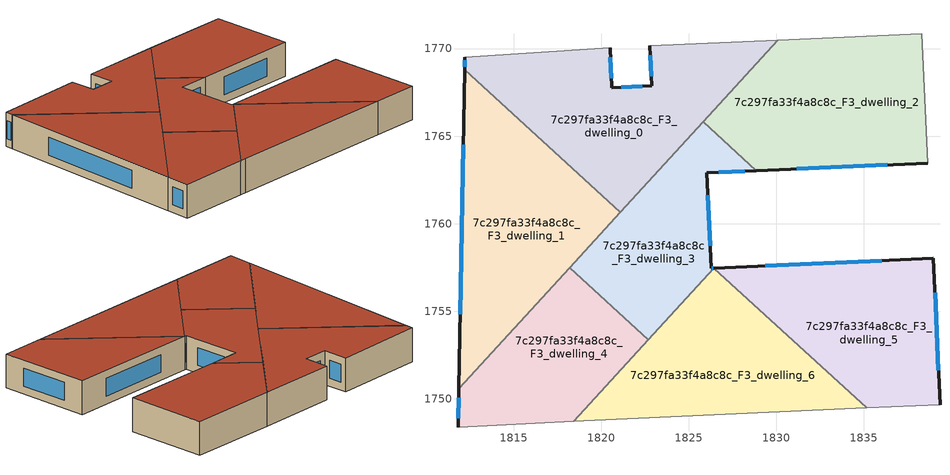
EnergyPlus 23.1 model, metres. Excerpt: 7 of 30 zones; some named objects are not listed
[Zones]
7c297fa33f4a8c8c_F3_dwelling_0
 floor to 7c297fa33f4a8c8c_F2_dwelling_0 (EU_floor_Construction): 1830.08,1770.47 1821.09,1760.65 1812.2,1768.78 1812.21,1769.51 1820.51,1770.05 1820.61,1767.77 1822.89,1767.88 1822.78,1770.15 z9
 wall outside (EU_wall_Construction): 1812.21,1769.51 1812.2,1768.78 / 1822.78,1770.15 1822.89,1767.88 1820.61,1767.77 1820.51,1770.05 z9:12
 wall adiabatic (EU_wall_Construction): 1830.08,1770.47 1822.78,1770.15 / 1820.51,1770.05 1812.21,1769.51 z9:12
 wall to 7c297fa33f4a8c8c_F3_dwelling_1 (EU_wall_Construction): 1812.2,1768.78 1821.09,1760.65 z9:12
 wall to 7c297fa33f4a8c8c_F3_dwelling_3 (EU_wall_Construction): 1821.09,1760.65 1825.82,1765.81 z9:12
 wall to 7c297fa33f4a8c8c_F3_dwelling_2 (EU_wall_Construction): 1825.82,1765.81 1830.08,1770.47 z9:12
 window (EU_Window_Construction): 1812.21,1769.34 1812.2,1768.95 / 1820.58,1768.31 1820.53,1769.52 / 1822.35,1767.86 1821.14,1767.8 / 1822.81,1769.62 1822.86,1768.41 z9.7:11.3
 roof outside (EU_roof_Construction): 1821.09,1760.65 1830.08,1770.47 1822.78,1770.15 1822.89,1767.88 1820.61,1767.77 1820.51,1770.05 1812.21,1769.51 1812.2,1768.78 z12
7c297fa33f4a8c8c_F3_dwelling_1
 floor to 7c297fa33f4a8c8c_F2_dwelling_1 (EU_floor_Construction): 1821.09,1760.65 1811.86,1750.56 1812.2,1768.78 z9
 wall outside (EU_wall_Construction): 1812.2,1768.78 1811.86,1750.56 z9:12
 wall to 7c297fa33f4a8c8c_F3_dwelling_4 (EU_wall_Construction): 1811.86,1750.56 1818.2,1757.49 z9:12
 wall to 7c297fa33f4a8c8c_F3_dwelling_3 (EU_wall_Construction): 1818.2,1757.49 1821.09,1760.65 z9:12
 window (EU_Window_Construction): 1812.12,1764.5 1811.94,1754.84 z9.7:11.3
 roof outside (EU_roof_Construction): 1811.86,1750.56 1821.09,1760.65 1812.2,1768.78 z12
7c297fa33f4a8c8c_F3_dwelling_2
 floor to 7c297fa33f4a8c8c_F2_dwelling_2 (EU_floor_Construction): 1838.31,1770.83 1838.64,1763.45 1828.87,1763.02 1825.82,1765.81 1830.08,1770.47 z9
 wall outside (EU_wall_Construction): 1828.87,1763.02 1838.64,1763.45 z9:12
 wall adiabatic (EU_wall_Construction): 1838.64,1763.45 1838.31,1770.83 1830.08,1770.47 z9:12
 wall to 7c297fa33f4a8c8c_F3_dwelling_3 (EU_wall_Construction): 1825.82,1765.81 1828.87,1763.02 z9:12
 window (EU_Window_Construction): 1831.16,1763.12 1836.34,1763.35 z9.7:11.3
 roof outside (EU_roof_Construction): 1838.64,1763.45 1838.31,1770.83 1830.08,1770.47 1825.82,1765.81 1828.87,1763.02 z12
7c297fa33f4a8c8c_F3_dwelling_3
 floor to 7c297fa33f4a8c8c_F2_dwelling_3 (EU_floor_Construction): 1828.87,1763.02 1826.04,1762.9 1826.28,1757.46 1826.43,1757.46 1822.69,1753.38 1818.2,1757.49 1825.82,1765.81 z9
 wall outside (EU_wall_Construction): 1826.43,1757.46 1826.28,1757.46 1826.04,1762.9 1828.87,1763.02 z9:12
 wall to 7c297fa33f4a8c8c_F3_dwelling_4 (EU_wall_Construction): 1818.2,1757.49 1822.69,1753.38 z9:12
 wall to 7c297fa33f4a8c8c_F3_dwelling_6 (EU_wall_Construction): 1822.69,1753.38 1826.43,1757.46 z9:12
 window (EU_Window_Construction): 1826.7,1762.93 1828.2,1762.99 / 1826.23,1758.73 1826.1,1761.62 / 1826.39,1757.46 1826.32,1757.46 z9.7:11.3
 roof outside (EU_roof_Construction): 1826.43,1757.46 1826.28,1757.46 1826.04,1762.9 1828.87,1763.02 1825.82,1765.81 1818.2,1757.49 1822.69,1753.38 z12
7c297fa33f4a8c8c_F3_dwelling_4
 floor to 7c297fa33f4a8c8c_F2_dwelling_4 (EU_floor_Construction): 1822.69,1753.38 1818.43,1748.72 1811.82,1748.38 1811.86,1750.56 1818.2,1757.49 z9
 wall outside (EU_wall_Construction): 1811.86,1750.56 1811.82,1748.38 z9:12
 wall adiabatic (EU_wall_Construction): 1811.82,1748.38 1818.43,1748.72 z9:12
 wall to 7c297fa33f4a8c8c_F3_dwelling_6 (EU_wall_Construction): 1818.43,1748.72 1822.69,1753.38 z9:12
 window (EU_Window_Construction): 1811.85,1750.05 1811.83,1748.89 z9.7:11.3
 roof outside (EU_roof_Construction): 1818.43,1748.72 1822.69,1753.38 1818.2,1757.49 1811.86,1750.56 1811.82,1748.38 z12
7c297fa33f4a8c8c_F3_dwelling_5
 floor to 7c297fa33f4a8c8c_F2_dwelling_5 (EU_floor_Construction): 1838.98,1758.02 1839.35,1749.66 1835.16,1749.47 1826.43,1757.46 z9
 wall outside (EU_wall_Construction): 1839.35,1749.66 1838.98,1758.02 1826.43,1757.46 z9:12
 wall adiabatic (EU_wall_Construction): 1835.16,1749.47 1839.35,1749.66 z9:12
 wall to 7c297fa33f4a8c8c_F3_dwelling_6 (EU_wall_Construction): 1826.43,1757.46 1835.16,1749.47 z9:12
 window (EU_Window_Construction): 1836.03,1757.89 1829.38,1757.59 / 1839.26,1751.62 1839.07,1756.06 z9.7:11.3
 roof outside (EU_roof_Construction): 1839.35,1749.66 1838.98,1758.02 1826.43,1757.46 1835.16,1749.47 z12
7c297fa33f4a8c8c_F3_dwelling_6
 floor to 7c297fa33f4a8c8c_F2_dwelling_6 (EU_floor_Construction): 1835.16,1749.47 1818.99,1748.75 1818.43,1748.72 1826.43,1757.46 z9
 wall adiabatic (EU_wall_Construction): 1818.43,1748.72 1818.99,1748.75 1835.16,1749.47 z9:12
 roof outside (EU_roof_Construction): 1835.16,1749.47 1826.43,1757.46 1818.43,1748.72 1818.99,1748.75 z12
[Building]
EU S2 Campaign: North Axis=0; Terrain=City; Solar Distribution=FullExterior
[Site:Location]
Budapest.Ferenc.Liszt.Intl.AP: Latitude=47.437; Longitude=19.256; Time Zone=1; Elevation=185
[SizingPeriod:WeatherFileDays]
AnnualSizingPeriod: Begin Month=1; Begin Day of Month=1; End Month=12; End Day of Month=31; Day of Week for Start Day=Monday; Use Weather File Daylight Saving Period=No; Use Weather File Rain and Snow Indicators=No
[MATERIAL]
EU_InternalMass_Material: Roughness=MediumRough; Thickness=0.1; Conductivity=1; Density=1800; Specific Heat=900; Thermal Absorptance=0.9; Solar Absorptance=0.7; Visible Absorptance=0.7
[MATERIAL:NOMASS] Roughness=MediumRough; Thermal Absorptance=0.9; Solar Absorptance=0.7; Visible Absorptance=0.7
Name | Thermal Resistance
EU_wall_NoMass | 0.832559
EU_roof_NoMass | 1.39638
EU_floor_NoMass | 0.872794
[WINDOWMATERIAL:SIMPLEGLAZINGSYSTEM]
EU_Window_SimpleGlazing: UFactor=2.79869; Solar Heat Gain Coefficient=0.75; Visible Transmittance=0.75
[CONSTRUCTION]
EU_wall_Construction: EU_wall_NoMass
EU_roof_Construction: EU_roof_NoMass
EU_floor_Construction: EU_floor_NoMass
EU_Window_Construction: EU_Window_SimpleGlazing
EU_InternalMass_Construction: EU_InternalMass_Material
[ZONE] Type=1; Multiplier=1; Ceiling Height=autocalculate; Floor Area=autocalculate; Part of Total Floor Area=Yes
Name | Volume
7c297fa33f4a8c8c_F3_dwelling_0 | 247.267
7c297fa33f4a8c8c_F3_dwelling_1 | 247.253
7c297fa33f4a8c8c_F3_dwelling_2 | 238.798
7c297fa33f4a8c8c_F3_dwelling_3; 7c297fa33f4a8c8c_F3_dwelling_4 | 164.86
7c297fa33f4a8c8c_F3_dwelling_5 | 210.288
7c297fa33f4a8c8c_F3_dwelling_6 | 210.26
[INTERNALMASS] Construction=EU_InternalMass_Construction
Name | Zone or ZoneList | Surface Area
7c297fa33f4a8c8c_F3_dwelling_0_EU_InternalMass | 7c297fa33f4a8c8c_F3_dwelling_0 | 82.4221
7c297fa33f4a8c8c_F3_dwelling_1_EU_InternalMass | 7c297fa33f4a8c8c_F3_dwelling_1 | 82.4179
7c297fa33f4a8c8c_F3_dwelling_2_EU_InternalMass | 7c297fa33f4a8c8c_F3_dwelling_2 | 79.6012
7c297fa33f4a8c8c_F3_dwelling_3_EU_InternalMass | 7c297fa33f4a8c8c_F3_dwelling_3 | 54.9533
7c297fa33f4a8c8c_F3_dwelling_4_EU_InternalMass | 7c297fa33f4a8c8c_F3_dwelling_4 | 54.9536
7c297fa33f4a8c8c_F3_dwelling_5_EU_InternalMass | 7c297fa33f4a8c8c_F3_dwelling_5 | 70.0962
7c297fa33f4a8c8c_F3_dwelling_6_EU_InternalMass | 7c297fa33f4a8c8c_F3_dwelling_6 | 70.1001
[OTHEREQUIPMENT] Fuel Type=Electricity; Design Level Calculation Method=Watts/Area; Power per Zone Floor Area=1; Fraction Latent=0; Fraction Radiant=0; Fraction Lost=0; Carbon Dioxide Generation Rate=0; EndUse Subcategory=EU_Step8_InternalGains
Name | Zone or ZoneList or Space or SpaceList | Schedule
EU_Step8_InternalGain_7c297fa33f4a8c8c_F3_dwelling_0_f000 | 7c297fa33f4a8c8c_F3_dwelling_0 | EU_Step8_GainSchedule_7c297fa33f4a8c8c_F3_dwelling_0_f000
EU_Step8_InternalGain_7c297fa33f4a8c8c_F3_dwelling_1_f000 | 7c297fa33f4a8c8c_F3_dwelling_1 | EU_Step8_GainSchedule_7c297fa33f4a8c8c_F3_dwelling_1_f000
EU_Step8_InternalGain_7c297fa33f4a8c8c_F3_dwelling_2_f000 | 7c297fa33f4a8c8c_F3_dwelling_2 | EU_Step8_GainSchedule_7c297fa33f4a8c8c_F3_dwelling_2_f000
EU_Step8_InternalGain_7c297fa33f4a8c8c_F3_dwelling_3_f000 | 7c297fa33f4a8c8c_F3_dwelling_3 | EU_Step8_GainSchedule_7c297fa33f4a8c8c_F3_dwelling_3_f000
EU_Step8_InternalGain_7c297fa33f4a8c8c_F3_dwelling_4_f000 | 7c297fa33f4a8c8c_F3_dwelling_4 | EU_Step8_GainSchedule_7c297fa33f4a8c8c_F3_dwelling_4_f000
EU_Step8_InternalGain_7c297fa33f4a8c8c_F3_dwelling_5_f000 | 7c297fa33f4a8c8c_F3_dwelling_5 | EU_Step8_GainSchedule_7c297fa33f4a8c8c_F3_dwelling_5_f000
EU_Step8_InternalGain_7c297fa33f4a8c8c_F3_dwelling_6_f000 | 7c297fa33f4a8c8c_F3_dwelling_6 | EU_Step8_GainSchedule_7c297fa33f4a8c8c_F3_dwelling_6_f000
[ZONEVENTILATION:DESIGNFLOWRATE] Schedule=EU_AlwaysOn; Design Flow Rate Calculation Method=AirChanges/Hour; Air Changes per Hour=0.475469; Ventilation Type=Natural; Fan Pressure Rise=0; Fan Total Efficiency=1; Constant Term Coefficient=1; Temperature Term Coefficient=0; Velocity Term Coefficient=0; Velocity Squared Term Coefficient=0; Minimum Indoor Temperature=-100; Maximum Indoor Temperature=100; Delta Temperature=-100; Minimum Outdoor Temperature=-100; Maximum Outdoor Temperature=100; Maximum Wind Speed=40
Name | Zone or ZoneList or Space or SpaceList
EU_ConstantAir_7c297fa33f4a8c8c_F3_dwelling_0 | 7c297fa33f4a8c8c_F3_dwelling_0
EU_ConstantAir_7c297fa33f4a8c8c_F3_dwelling_1 | 7c297fa33f4a8c8c_F3_dwelling_1
EU_ConstantAir_7c297fa33f4a8c8c_F3_dwelling_2 | 7c297fa33f4a8c8c_F3_dwelling_2
EU_ConstantAir_7c297fa33f4a8c8c_F3_dwelling_3 | 7c297fa33f4a8c8c_F3_dwelling_3
EU_ConstantAir_7c297fa33f4a8c8c_F3_dwelling_4 | 7c297fa33f4a8c8c_F3_dwelling_4
EU_ConstantAir_7c297fa33f4a8c8c_F3_dwelling_5 | 7c297fa33f4a8c8c_F3_dwelling_5
EU_ConstantAir_7c297fa33f4a8c8c_F3_dwelling_6 | 7c297fa33f4a8c8c_F3_dwelling_6
[HVACTEMPLATE:ZONE:IDEALLOADSAIRSYSTEM] System Availability Schedule=EU_AlwaysOn; Maximum Heating Supply Air Temperature=50; Minimum Cooling Supply Air Temperature=13; Maximum Heating Supply Air Humidity Ratio=0.0156; Minimum Cooling Supply Air Humidity Ratio=0.0077; Heating Limit=NoLimit; Cooling Limit=NoLimit; Heating Availability Schedule=EU_AlwaysOn; Cooling Availability Schedule=EU_CoolingOff; Dehumidification Control Type=ConstantSensibleHeatRatio; Cooling Sensible Heat Ratio=0.7; Dehumidification Setpoint=60; Humidification Control Type=None; Humidification Setpoint=30; Outdoor Air Method=None; Outdoor Air Flow Rate per Person=0.00944; Outdoor Air Flow Rate per Zone Floor Area=0; Outdoor Air Flow Rate per Zone=0; Demand Controlled Ventilation Type=None; Outdoor Air Economizer Type=NoEconomizer; Heat Recovery Type=None; Sensible Heat Recovery Effectiveness=0.7; Latent Heat Recovery Effectiveness=0.65
Name | Template Thermostat
7c297fa33f4a8c8c_F3_dwelling_0 | EU_HeatOnly_7c297fa33f4a8c8c_F3_dwelling_0
7c297fa33f4a8c8c_F3_dwelling_1 | EU_HeatOnly_7c297fa33f4a8c8c_F3_dwelling_1
7c297fa33f4a8c8c_F3_dwelling_2 | EU_HeatOnly_7c297fa33f4a8c8c_F3_dwelling_2
7c297fa33f4a8c8c_F3_dwelling_3 | EU_HeatOnly_7c297fa33f4a8c8c_F3_dwelling_3
7c297fa33f4a8c8c_F3_dwelling_4 | EU_HeatOnly_7c297fa33f4a8c8c_F3_dwelling_4
7c297fa33f4a8c8c_F3_dwelling_5 | EU_HeatOnly_7c297fa33f4a8c8c_F3_dwelling_5
7c297fa33f4a8c8c_F3_dwelling_6 | EU_HeatOnly_7c297fa33f4a8c8c_F3_dwelling_6
[SIZING:ZONE] Zone Cooling Design Supply Air Temperature Input Method=SupplyAirTemperature; Zone Cooling Design Supply Air Temperature=13; Zone Heating Design Supply Air Temperature Input Method=SupplyAirTemperature; Zone Heating Design Supply Air Temperature=50; Zone Cooling Design Supply Air Humidity Ratio=0.008; Zone Heating Design Supply Air Humidity Ratio=0.008; Cooling Design Air Flow Method=DesignDay; Cooling Design Air Flow Rate=0; Cooling Minimum Air Flow per Zone Floor Area=0.000762; Cooling Minimum Air Flow=0; Cooling Minimum Air Flow Fraction=0.2; Heating Design Air Flow Method=DesignDay; Heating Design Air Flow Rate=0; Heating Maximum Air Flow per Zone Floor Area=0.002032; Heating Maximum Air Flow=0.141576; Heating Maximum Air Flow Fraction=0.3; Account for Dedicated Outdoor Air System=No; Dedicated Outdoor Air System Control Strategy=NeutralSupplyAir; Dedicated Outdoor Air Low Setpoint Temperature for Design=autosize; Dedicated Outdoor Air High Setpoint Temperature for Design=autosize; Zone Load Sizing Method=Sensible Load Only No Latent Load; Zone Latent Cooling Design Supply Air Humidity Ratio Input Method=HumidityRatioDifference; Zone Cooling Design Supply Air Humidity Ratio Difference=0.005; Zone Latent Heating Design Supply Air Humidity Ratio Input Method=HumidityRatioDifference; Zone Humidification Design Supply Air Humidity Ratio Difference=0.005
7c297fa33f4a8c8c_F3_dwelling_0; 7c297fa33f4a8c8c_F3_dwelling_1; 7c297fa33f4a8c8c_F3_dwelling_2; 7c297fa33f4a8c8c_F3_dwelling_3; 7c297fa33f4a8c8c_F3_dwelling_4; 7c297fa33f4a8c8c_F3_dwelling_5; 7c297fa33f4a8c8c_F3_dwelling_6
[SCHEDULE:CONSTANT]
Name | Hourly Value
EU_AlwaysOn | 1
EU_CoolingOff | 0
[SCHEDULE:FILE] Column Number=1; Rows to Skip at Top=0; Number of Hours of Data=8760; Column Separator=Comma; Interpolate to Timestep=No; Minutes per Item=60; Adjust Schedule for Daylight Savings=Yes
Name | File
EU_Step8_GainSchedule_7c297fa33f4a8c8c_F3_dwelling_0_f000 | ../../schedules/7c297fa33f4a8c8c/7c297fa33f4a8c8c_F3_dwelling_0_f000_gain.csv
EU_Step8_GainSchedule_7c297fa33f4a8c8c_F3_dwelling_1_f000 | ../../schedules/7c297fa33f4a8c8c/7c297fa33f4a8c8c_F3_dwelling_1_f000_gain.csv
EU_Step8_GainSchedule_7c297fa33f4a8c8c_F3_dwelling_2_f000 | ../../schedules/7c297fa33f4a8c8c/7c297fa33f4a8c8c_F3_dwelling_2_f000_gain.csv
EU_Step8_GainSchedule_7c297fa33f4a8c8c_F3_dwelling_3_f000 | ../../schedules/7c297fa33f4a8c8c/7c297fa33f4a8c8c_F3_dwelling_3_f000_gain.csv
EU_Step8_GainSchedule_7c297fa33f4a8c8c_F3_dwelling_4_f000 | ../../schedules/7c297fa33f4a8c8c/7c297fa33f4a8c8c_F3_dwelling_4_f000_gain.csv
EU_Step8_GainSchedule_7c297fa33f4a8c8c_F3_dwelling_5_f000 | ../../schedules/7c297fa33f4a8c8c/7c297fa33f4a8c8c_F3_dwelling_5_f000_gain.csv
EU_Step8_GainSchedule_7c297fa33f4a8c8c_F3_dwelling_6_f000 | ../../schedules/7c297fa33f4a8c8c/7c297fa33f4a8c8c_F3_dwelling_6_f000_gain.csv
